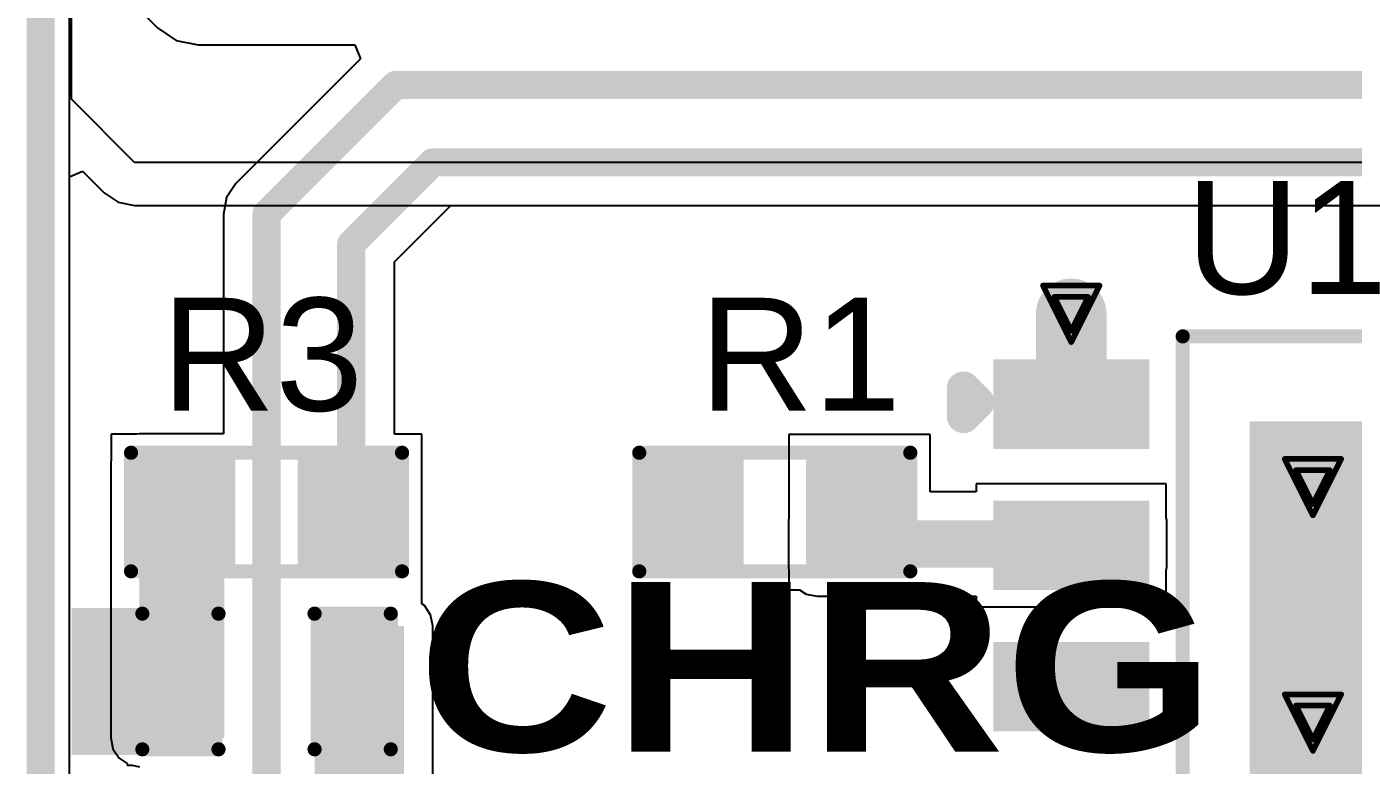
# Model space of a CAD drawing. Header units: inches. Extents: x -1 to 208, y -10 to 150.
# Drawn here: x -0.13 to 11.81, y 15.42 to 22.07 of the extents above; entities that cross this region are included whole.
import ezdxf

# ---------------------------------------------------------------- set-up
doc = ezdxf.new("R2010")
doc.units = ezdxf.units.IN
for name, color, linetype in [('Board Outline', 216, 'Continuous'), ('Bottom Layer', 5, 'Continuous'), ('Drill Drawing', 1, 'Continuous'), ('Top Layer', 1, 'Continuous'), ('Top Overlay', 2, 'Continuous'), ('Top Paste', 8, 'Continuous'), ('Top Solder', 216, 'Continuous'), ('Via Holes', 16, 'Continuous')]:
    doc.layers.add(name, color=color, linetype=linetype)
doc.styles.add('Arial', font='', dxfattribs={"height": 0.2})
doc.styles.add('Arial Black_Bold', font='', dxfattribs={"height": 0.2})
doc.styles.get('Arial').set_extended_font_data('Arial')
doc.styles.get('Arial Black_Bold').set_extended_font_data('Arial Black', bold=True)

# ---------------------------------------------------------------- blocks, each defined once
blk = doc.blocks.new('ESOP_8_15')
at = {"layer": 'Top Layer'}
for points in [[(-3.509, 2.205), (-2.309, 2.205), (-2.309, 1.605), (-3.509, 1.605)], [(2.309, 2.205), (3.509, 2.205), (3.509, 1.605), (2.309, 1.605)], [(-1.2, 1.65), (1.2, 1.65), (1.2, -1.65), (-1.2, -1.65)], [(-3.509, 0.935), (-2.309, 0.935), (-2.309, 0.335), (-3.509, 0.335)], [(2.309, 0.935), (3.509, 0.935), (3.509, 0.335), (2.309, 0.335)], [(-3.509, -0.335), (-2.309, -0.335), (-2.309, -0.935), (-3.509, -0.935)], [(2.309, -0.335), (3.509, -0.335), (3.509, -0.935), (2.309, -0.935)], [(-3.509, -1.605), (-2.309, -1.605), (-2.309, -2.205), (-3.509, -2.205)], [(2.309, -1.605), (3.509, -1.605), (3.509, -2.205), (2.309, -2.205)]]:
    blk.add_hatch(color=1, dxfattribs=at).paths.add_polyline_path(points)
at = {"layer": 'Top Paste'}
for points in [[(-3.509, 2.205), (-2.309, 2.205), (-2.309, 1.605), (-3.509, 1.605)], [(2.309, 2.205), (3.509, 2.205), (3.509, 1.605), (2.309, 1.605)], [(-1.2, 1.65), (1.2, 1.65), (1.2, -1.65), (-1.2, -1.65)], [(-3.509, 0.935), (-2.309, 0.935), (-2.309, 0.335), (-3.509, 0.335)], [(2.309, 0.935), (3.509, 0.935), (3.509, 0.335), (2.309, 0.335)], [(-3.509, -0.335), (-2.309, -0.335), (-2.309, -0.935), (-3.509, -0.935)], [(2.309, -0.335), (3.509, -0.335), (3.509, -0.935), (2.309, -0.935)], [(-3.509, -1.605), (-2.309, -1.605), (-2.309, -2.205), (-3.509, -2.205)], [(2.309, -1.605), (3.509, -1.605), (3.509, -2.205), (2.309, -2.205)]]:
    blk.add_hatch(color=8, dxfattribs=at).paths.add_polyline_path(points)
at = {"layer": 'Top Solder'}
for points in [[(-3.61, 2.307), (-2.207, 2.307), (-2.207, 1.503), (-3.61, 1.503)], [(2.207, 2.307), (3.61, 2.307), (3.61, 1.503), (2.207, 1.503)], [(-1.302, 1.752), (1.302, 1.752), (1.302, -1.752), (-1.302, -1.752)], [(-3.61, 1.037), (-2.207, 1.037), (-2.207, 0.233), (-3.61, 0.233)], [(2.207, 1.037), (3.61, 1.037), (3.61, 0.233), (2.207, 0.233)], [(-3.61, -0.233), (-2.207, -0.233), (-2.207, -1.037), (-3.61, -1.037)], [(2.207, -0.233), (3.61, -0.233), (3.61, -1.037), (2.207, -1.037)], [(-3.61, -1.503), (-2.207, -1.503), (-2.207, -2.307), (-3.61, -2.307)], [(2.207, -1.503), (3.61, -1.503), (3.61, -2.307), (2.207, -2.307)]]:
    blk.add_hatch(color=216, dxfattribs=at).paths.add_polyline_path(points)
at = {"layer": 'Top Overlay'}
for points in [[(-1.905, -2.515, 0.127, 0.127, 0), (-1.905, 2.515, 0.127, 0.127, 0)], [(-1.905, 2.515, 0.127, 0.127, 0), (1.854, 2.515, 0.127, 0.127, 0)], [(1.854, -2.515, 0.127, 0.127, 0), (1.854, 2.515, 0.127, 0.127, 0)], [(-3.877, 1.795, 0.3, 0.3, 0), (-3.877, 2.049, 0.3, 0.3, 0)], [(-3.877, 2.049, 0.3, 0.3, 0), (-3.75, 1.922, 0.3, 0.3, 0)], [(-3.877, 1.795, 0.3, 0.3, 0), (-3.75, 1.922, 0.3, 0.3, 0)], [(-1.905, -2.515, 0.127, 0.127, 0), (1.854, -2.515, 0.127, 0.127, 0)]]:
    blk.add_lwpolyline(points, format="xyseb", dxfattribs=at)
for points in [[(-1.937, 2.515, 0.0635, 0.0635, 1), (-1.873, 2.515, 0.0635, 0.0635, 1)], [(-1.937, 2.515, 0.0635, 0.0635, 1), (-1.873, 2.515, 0.0635, 0.0635, 1)], [(1.822, 2.515, 0.0635, 0.0635, 1), (1.886, 2.515, 0.0635, 0.0635, 1)], [(1.822, 2.515, 0.0635, 0.0635, 1), (1.886, 2.515, 0.0635, 0.0635, 1)], [(-3.952, 2.049, 0.15, 0.15, 1), (-3.802, 2.049, 0.15, 0.15, 1)], [(-3.952, 2.049, 0.15, 0.15, 1), (-3.802, 2.049, 0.15, 0.15, 1)], [(-3.825, 1.922, 0.15, 0.15, 1), (-3.675, 1.922, 0.15, 0.15, 1)], [(-3.825, 1.922, 0.15, 0.15, 1), (-3.675, 1.922, 0.15, 0.15, 1)], [(-3.952, 1.795, 0.15, 0.15, 1), (-3.802, 1.795, 0.15, 0.15, 1)], [(-3.952, 1.795, 0.15, 0.15, 1), (-3.802, 1.795, 0.15, 0.15, 1)], [(-1.937, -2.515, 0.0635, 0.0635, 1), (-1.873, -2.515, 0.0635, 0.0635, 1)], [(-1.937, -2.515, 0.0635, 0.0635, 1), (-1.873, -2.515, 0.0635, 0.0635, 1)], [(1.822, -2.515, 0.0635, 0.0635, 1), (1.886, -2.515, 0.0635, 0.0635, 1)], [(1.822, -2.515, 0.0635, 0.0635, 1), (1.886, -2.515, 0.0635, 0.0635, 1)]]:
    blk.add_lwpolyline(points, format="xyseb", close=True, dxfattribs=at)
blk = doc.blocks.new('R___0603_75')
at = {"layer": 'Top Layer'}
for points in [[(-0.381, 0.4445), (-0.381, -0.4445), (-1.143, -0.4445), (-1.143, 0.4445)], [(1.143, 0.4445), (1.143, -0.4445), (0.381, -0.4445), (0.381, 0.4445)]]:
    blk.add_hatch(color=1, dxfattribs=at).paths.add_polyline_path(points)
at = {"layer": 'Top Paste'}
for points in [[(-0.381, 0.4445), (-0.381, -0.4445), (-1.143, -0.4445), (-1.143, 0.4445)], [(1.143, 0.4445), (1.143, -0.4445), (0.381, -0.4445), (0.381, 0.4445)]]:
    blk.add_hatch(color=8, dxfattribs=at).paths.add_polyline_path(points)
at = {"layer": 'Top Solder'}
for points in [[(-0.2794, 0.5461), (-0.2794, -0.5461), (-1.2446, -0.5461), (-1.2446, 0.5461)], [(1.2446, 0.5461), (1.2446, -0.5461), (0.2794, -0.5461), (0.2794, 0.5461)]]:
    blk.add_hatch(color=216, dxfattribs=at).paths.add_polyline_path(points)
at = {"layer": 'Top Overlay'}
for points in [[(-1.2192, 0.5334, 0.127, 0.127, 0), (1.2192, 0.5334, 0.127, 0.127, 0)], [(-1.2192, -0.5334, 0.127, 0.127, 0), (-1.2192, 0.5334, 0.127, 0.127, 0)], [(1.2192, -0.5334, 0.127, 0.127, 0), (1.2192, 0.5334, 0.127, 0.127, 0)], [(-1.2192, -0.5334, 0.127, 0.127, 0), (1.2192, -0.5334, 0.127, 0.127, 0)]]:
    blk.add_lwpolyline(points, format="xyseb", dxfattribs=at)
for points in [[(-1.25095, 0.5334, 0.0635, 0.0635, 1), (-1.18745, 0.5334, 0.0635, 0.0635, 1)], [(-1.25095, 0.5334, 0.0635, 0.0635, 1), (-1.18745, 0.5334, 0.0635, 0.0635, 1)], [(1.18745, 0.5334, 0.0635, 0.0635, 1), (1.25095, 0.5334, 0.0635, 0.0635, 1)], [(1.18745, 0.5334, 0.0635, 0.0635, 1), (1.25095, 0.5334, 0.0635, 0.0635, 1)], [(-1.25095, -0.5334, 0.0635, 0.0635, 1), (-1.18745, -0.5334, 0.0635, 0.0635, 1)], [(-1.25095, -0.5334, 0.0635, 0.0635, 1), (-1.18745, -0.5334, 0.0635, 0.0635, 1)], [(1.18745, -0.5334, 0.0635, 0.0635, 1), (1.25095, -0.5334, 0.0635, 0.0635, 1)], [(1.18745, -0.5334, 0.0635, 0.0635, 1), (1.25095, -0.5334, 0.0635, 0.0635, 1)]]:
    blk.add_lwpolyline(points, format="xyseb", close=True, dxfattribs=at)
blk = doc.blocks.new('R___0603_77')
at = {"layer": 'Top Layer'}
for points in [[(-0.381, 0.4445), (-0.381, -0.4445), (-1.143, -0.4445), (-1.143, 0.4445)], [(1.143, 0.4445), (1.143, -0.4445), (0.381, -0.4445), (0.381, 0.4445)]]:
    blk.add_hatch(color=1, dxfattribs=at).paths.add_polyline_path(points)
at = {"layer": 'Top Paste'}
for points in [[(-0.381, 0.4445), (-0.381, -0.4445), (-1.143, -0.4445), (-1.143, 0.4445)], [(1.143, 0.4445), (1.143, -0.4445), (0.381, -0.4445), (0.381, 0.4445)]]:
    blk.add_hatch(color=8, dxfattribs=at).paths.add_polyline_path(points)
at = {"layer": 'Top Solder'}
for points in [[(-0.2794, 0.5461), (-0.2794, -0.5461), (-1.2446, -0.5461), (-1.2446, 0.5461)], [(1.2446, 0.5461), (1.2446, -0.5461), (0.2794, -0.5461), (0.2794, 0.5461)]]:
    blk.add_hatch(color=216, dxfattribs=at).paths.add_polyline_path(points)
at = {"layer": 'Top Overlay'}
for points in [[(-1.2192, 0.5334, 0.127, 0.127, 0), (-1.2192, -0.5334, 0.127, 0.127, 0)], [(1.2192, 0.5334, 0.127, 0.127, 0), (-1.2192, 0.5334, 0.127, 0.127, 0)], [(1.2192, 0.5334, 0.127, 0.127, 0), (1.2192, -0.5334, 0.127, 0.127, 0)], [(1.2192, -0.5334, 0.127, 0.127, 0), (-1.2192, -0.5334, 0.127, 0.127, 0)]]:
    blk.add_lwpolyline(points, format="xyseb", dxfattribs=at)
for points in [[(-1.25095, 0.5334, 0.0635, 0.0635, 1), (-1.18745, 0.5334, 0.0635, 0.0635, 1)], [(-1.25095, 0.5334, 0.0635, 0.0635, 1), (-1.18745, 0.5334, 0.0635, 0.0635, 1)], [(1.18745, 0.5334, 0.0635, 0.0635, 1), (1.25095, 0.5334, 0.0635, 0.0635, 1)], [(1.18745, 0.5334, 0.0635, 0.0635, 1), (1.25095, 0.5334, 0.0635, 0.0635, 1)], [(-1.25095, -0.5334, 0.0635, 0.0635, 1), (-1.18745, -0.5334, 0.0635, 0.0635, 1)], [(-1.25095, -0.5334, 0.0635, 0.0635, 1), (-1.18745, -0.5334, 0.0635, 0.0635, 1)], [(1.18745, -0.5334, 0.0635, 0.0635, 1), (1.25095, -0.5334, 0.0635, 0.0635, 1)], [(1.18745, -0.5334, 0.0635, 0.0635, 1), (1.25095, -0.5334, 0.0635, 0.0635, 1)]]:
    blk.add_lwpolyline(points, format="xyseb", close=True, dxfattribs=at)
blk = doc.blocks.new('LED_0603_83')
at = {"layer": 'Top Layer'}
for points in [[(-1, 0.5), (-0.5, 0.5), (-0.5, -0.5), (-1, -0.5)], [(0.5, 0.5), (1, 0.5), (1, -0.5), (0.5, -0.5)]]:
    blk.add_hatch(color=1, dxfattribs=at).paths.add_polyline_path(points)
at = {"layer": 'Top Overlay'}
blk.add_hatch(color=2, dxfattribs=at).paths.add_polyline_path([(1.118, -0.66), (1.753, -0.66), (1.753, 0.66), (1.118, 0.66)])
at = {"layer": 'Top Paste'}
for points in [[(-1, 0.5), (-0.5, 0.5), (-0.5, -0.5), (-1, -0.5)], [(0.5, 0.5), (1, 0.5), (1, -0.5), (0.5, -0.5)]]:
    blk.add_hatch(color=8, dxfattribs=at).paths.add_polyline_path(points)
at = {"layer": 'Top Solder'}
for points in [[(-1.102, 0.602), (-0.398, 0.602), (-0.398, -0.602), (-1.102, -0.602)], [(0.398, 0.602), (1.102, 0.602), (1.102, -0.602), (0.398, -0.602)]]:
    blk.add_hatch(color=216, dxfattribs=at).paths.add_polyline_path(points)
at = {"layer": 'Top Overlay'}
for points in [[(-0.432, 0.61, 0.127, 0.127, 0), (-1.118, 0.61, 0.127, 0.127, 0)], [(-1.118, 0.61, 0.127, 0.127, 0), (-1.118, -0.61, 0.127, 0.127, 0)], [(1.118, 0.61, 0.127, 0.127, 0), (0.432, 0.61, 0.127, 0.127, 0)], [(1.118, 0.61, 0.127, 0.127, 0), (1.118, -0.61, 0.127, 0.127, 0)], [(-0.432, -0.61, 0.127, 0.127, 0), (-1.118, -0.61, 0.127, 0.127, 0)], [(1.118, -0.61, 0.127, 0.127, 0), (0.432, -0.61, 0.127, 0.127, 0)]]:
    blk.add_lwpolyline(points, format="xyseb", dxfattribs=at)
for points in [[(-1.149, 0.61, 0.0635, 0.0635, 1), (-1.086, 0.61, 0.0635, 0.0635, 1)], [(-1.149, 0.61, 0.0635, 0.0635, 1), (-1.086, 0.61, 0.0635, 0.0635, 1)], [(-0.464, 0.61, 0.0635, 0.0635, 1), (-0.4, 0.61, 0.0635, 0.0635, 1)], [(0.4, 0.61, 0.0635, 0.0635, 1), (0.464, 0.61, 0.0635, 0.0635, 1)], [(1.086, 0.61, 0.0635, 0.0635, 1), (1.149, 0.61, 0.0635, 0.0635, 1)], [(1.086, 0.61, 0.0635, 0.0635, 1), (1.149, 0.61, 0.0635, 0.0635, 1)], [(-1.149, -0.61, 0.0635, 0.0635, 1), (-1.086, -0.61, 0.0635, 0.0635, 1)], [(-1.149, -0.61, 0.0635, 0.0635, 1), (-1.086, -0.61, 0.0635, 0.0635, 1)], [(-0.464, -0.61, 0.0635, 0.0635, 1), (-0.4, -0.61, 0.0635, 0.0635, 1)], [(0.4, -0.61, 0.0635, 0.0635, 1), (0.464, -0.61, 0.0635, 0.0635, 1)], [(1.086, -0.61, 0.0635, 0.0635, 1), (1.149, -0.61, 0.0635, 0.0635, 1)], [(1.086, -0.61, 0.0635, 0.0635, 1), (1.149, -0.61, 0.0635, 0.0635, 1)]]:
    blk.add_lwpolyline(points, format="xyseb", close=True, dxfattribs=at)

msp = doc.modelspace()

# ---------------------------------------------------------------- hatches: boundary and pattern name
at = {"layer": 'Bottom Layer'}
h = msp.add_hatch(color=5, dxfattribs=at)
edge = h.paths.add_edge_path()
edge.add_arc((9.271, 19.482), 0.3, 0, 360)
h = msp.add_hatch(color=5, dxfattribs=at)
edge = h.paths.add_edge_path()
edge.add_arc((11.445, 17.923), 0.3, 0, 360)
h = msp.add_hatch(color=5, dxfattribs=at)
edge = h.paths.add_edge_path()
edge.add_arc((11.445, 15.805), 0.3, 0, 360)
at = {"layer": 'Top Layer'}
h = msp.add_hatch(color=1, dxfattribs=at)
edge = h.paths.add_edge_path()
edge.add_arc((9.271, 19.482), 0.3, 0, 360)
h = msp.add_hatch(color=1, dxfattribs=at)
edge = h.paths.add_edge_path()
edge.add_arc((11.445, 17.923), 0.3, 0, 360)
for points in [[(1.651, 18.144), (0.889, 18.144), (0.889, 15.667), (1.651, 15.667)], [(6.985, 17.2), (9.871, 17.2), (9.871, 17.623), (6.985, 17.623)], [(2.464, 13.948), (3.269, 13.948), (3.269, 16.675), (2.464, 16.675)]]:
    msp.add_hatch(color=1, dxfattribs=at).paths.add_polyline_path(points)
h = msp.add_hatch(color=1, dxfattribs=at)
edge = h.paths.add_edge_path()
edge.add_arc((11.445, 15.805), 0.3, 0, 360)
at = {"layer": 'Via Holes'}
h = msp.add_hatch(color=7, dxfattribs=at)
edge = h.paths.add_edge_path()
edge.add_arc((9.271, 19.482), 0.15, 0, 360)
h = msp.add_hatch(color=7, dxfattribs=at)
edge = h.paths.add_edge_path()
edge.add_arc((11.445, 17.923), 0.15, 0, 360)
h = msp.add_hatch(color=7, dxfattribs=at)
edge = h.paths.add_edge_path()
edge.add_arc((11.445, 15.805), 0.15, 0, 360)

# ---------------------------------------------------------------- linework, layer by layer
at = {"layer": 'Board Outline'}
msp.add_lwpolyline([(0, 1.2, 0.254, 0.254, 0), (0, 73.8, 0.254, 0.254, 0)], format="xyseb", dxfattribs=at)
at = {"layer": 'Bottom Layer'}
for p, q in [((0.277, 21.412), (0.277, 70.387)), ((0.845, 20.844), (0.277, 21.412)), ((17.514, 20.844), (0.845, 20.844)), ((0.259, 20.715), (0.376, 20.764)), ((0.259, 4.259), (0.259, 20.715)), ((0.376, 20.764), (0.571, 20.569)), ((0.571, 20.569), (0.697, 20.485)), ((0.697, 20.485), (0.845, 20.456)), ((0.845, 20.456), (15.057, 20.456))]:
    msp.add_line(p, q, dxfattribs=at)
at = {"layer": 'Drill Drawing'}
for points in [[(9.017, 19.736, 0.0508, 0.0508, 0), (9.525, 19.736, 0.0508, 0.0508, 0)], [(9.017, 19.736, 0.0508, 0.0508, 0), (9.271, 19.228, 0.0508, 0.0508, 0)], [(9.271, 19.228, 0.0508, 0.0508, 0), (9.525, 19.736, 0.0508, 0.0508, 0)], [(9.119, 19.634, 0.0508, 0.0508, 0), (9.423, 19.634, 0.0508, 0.0508, 0)], [(9.119, 19.634, 0.0508, 0.0508, 0), (9.271, 19.329, 0.0508, 0.0508, 0)], [(9.271, 19.329, 0.0508, 0.0508, 0), (9.423, 19.634, 0.0508, 0.0508, 0)], [(11.191, 18.177, 0.0508, 0.0508, 0), (11.699, 18.177, 0.0508, 0.0508, 0)], [(11.191, 18.177, 0.0508, 0.0508, 0), (11.445, 17.669, 0.0508, 0.0508, 0)], [(11.445, 17.669, 0.0508, 0.0508, 0), (11.699, 18.177, 0.0508, 0.0508, 0)], [(11.293, 18.075, 0.0508, 0.0508, 0), (11.598, 18.075, 0.0508, 0.0508, 0)], [(11.293, 18.075, 0.0508, 0.0508, 0), (11.445, 17.77, 0.0508, 0.0508, 0)], [(11.445, 17.77, 0.0508, 0.0508, 0), (11.598, 18.075, 0.0508, 0.0508, 0)], [(11.191, 16.059, 0.0508, 0.0508, 0), (11.699, 16.059, 0.0508, 0.0508, 0)], [(11.191, 16.059, 0.0508, 0.0508, 0), (11.445, 15.551, 0.0508, 0.0508, 0)], [(11.445, 15.551, 0.0508, 0.0508, 0), (11.699, 16.059, 0.0508, 0.0508, 0)], [(11.293, 15.958, 0.0508, 0.0508, 0), (11.598, 15.958, 0.0508, 0.0508, 0)], [(11.293, 15.958, 0.0508, 0.0508, 0), (11.445, 15.653, 0.0508, 0.0508, 0)], [(11.445, 15.653, 0.0508, 0.0508, 0), (11.598, 15.958, 0.0508, 0.0508, 0)]]:
    msp.add_lwpolyline(points, format="xyseb", dxfattribs=at)
for points in [[(9.004, 19.736, 0.0254, 0.0254, 1), (9.03, 19.736, 0.0254, 0.0254, 1)], [(9.004, 19.736, 0.0254, 0.0254, 1), (9.03, 19.736, 0.0254, 0.0254, 1)], [(9.512, 19.736, 0.0254, 0.0254, 1), (9.538, 19.736, 0.0254, 0.0254, 1)], [(9.512, 19.736, 0.0254, 0.0254, 1), (9.538, 19.736, 0.0254, 0.0254, 1)], [(9.106, 19.634, 0.0254, 0.0254, 1), (9.131, 19.634, 0.0254, 0.0254, 1)], [(9.106, 19.634, 0.0254, 0.0254, 1), (9.131, 19.634, 0.0254, 0.0254, 1)], [(9.411, 19.634, 0.0254, 0.0254, 1), (9.436, 19.634, 0.0254, 0.0254, 1)], [(9.411, 19.634, 0.0254, 0.0254, 1), (9.436, 19.634, 0.0254, 0.0254, 1)], [(9.258, 19.329, 0.0254, 0.0254, 1), (9.284, 19.329, 0.0254, 0.0254, 1)], [(9.258, 19.329, 0.0254, 0.0254, 1), (9.284, 19.329, 0.0254, 0.0254, 1)], [(9.258, 19.228, 0.0254, 0.0254, 1), (9.284, 19.228, 0.0254, 0.0254, 1)], [(9.258, 19.228, 0.0254, 0.0254, 1), (9.284, 19.228, 0.0254, 0.0254, 1)], [(11.179, 18.177, 0.0254, 0.0254, 1), (11.204, 18.177, 0.0254, 0.0254, 1)], [(11.179, 18.177, 0.0254, 0.0254, 1), (11.204, 18.177, 0.0254, 0.0254, 1)], [(11.687, 18.177, 0.0254, 0.0254, 1), (11.712, 18.177, 0.0254, 0.0254, 1)], [(11.687, 18.177, 0.0254, 0.0254, 1), (11.712, 18.177, 0.0254, 0.0254, 1)], [(11.28, 18.075, 0.0254, 0.0254, 1), (11.306, 18.075, 0.0254, 0.0254, 1)], [(11.28, 18.075, 0.0254, 0.0254, 1), (11.306, 18.075, 0.0254, 0.0254, 1)], [(11.585, 18.075, 0.0254, 0.0254, 1), (11.61, 18.075, 0.0254, 0.0254, 1)], [(11.585, 18.075, 0.0254, 0.0254, 1), (11.61, 18.075, 0.0254, 0.0254, 1)], [(11.433, 17.77, 0.0254, 0.0254, 1), (11.458, 17.77, 0.0254, 0.0254, 1)], [(11.433, 17.77, 0.0254, 0.0254, 1), (11.458, 17.77, 0.0254, 0.0254, 1)], [(11.433, 17.669, 0.0254, 0.0254, 1), (11.458, 17.669, 0.0254, 0.0254, 1)], [(11.433, 17.669, 0.0254, 0.0254, 1), (11.458, 17.669, 0.0254, 0.0254, 1)], [(11.179, 16.059, 0.0254, 0.0254, 1), (11.204, 16.059, 0.0254, 0.0254, 1)], [(11.179, 16.059, 0.0254, 0.0254, 1), (11.204, 16.059, 0.0254, 0.0254, 1)], [(11.687, 16.059, 0.0254, 0.0254, 1), (11.712, 16.059, 0.0254, 0.0254, 1)], [(11.687, 16.059, 0.0254, 0.0254, 1), (11.712, 16.059, 0.0254, 0.0254, 1)], [(11.28, 15.958, 0.0254, 0.0254, 1), (11.306, 15.958, 0.0254, 0.0254, 1)], [(11.28, 15.958, 0.0254, 0.0254, 1), (11.306, 15.958, 0.0254, 0.0254, 1)], [(11.585, 15.958, 0.0254, 0.0254, 1), (11.61, 15.958, 0.0254, 0.0254, 1)], [(11.585, 15.958, 0.0254, 0.0254, 1), (11.61, 15.958, 0.0254, 0.0254, 1)], [(11.433, 15.653, 0.0254, 0.0254, 1), (11.458, 15.653, 0.0254, 0.0254, 1)], [(11.433, 15.653, 0.0254, 0.0254, 1), (11.458, 15.653, 0.0254, 0.0254, 1)], [(11.433, 15.551, 0.0254, 0.0254, 1), (11.458, 15.551, 0.0254, 0.0254, 1)], [(11.433, 15.551, 0.0254, 0.0254, 1), (11.458, 15.551, 0.0254, 0.0254, 1)]]:
    msp.add_lwpolyline(points, format="xyseb", close=True, dxfattribs=at)
at = {"layer": 'Top Layer'}
for p, q in [((0.259, 4.259), (0.259, 22.706)), ((0.442, 22.662), (1.05, 22.053)), ((1.05, 22.053), (1.218, 21.941)), ((1.218, 21.941), (1.416, 21.902)), ((1.416, 21.902), (2.826, 21.902)), ((2.826, 21.902), (2.878, 21.775)), ((2.878, 21.775), (1.757, 20.654)), ((1.757, 20.654), (1.673, 20.528)), ((1.673, 20.528), (1.644, 20.379)), ((3.182, 19.95), (3.689, 20.456)), ((3.689, 20.456), (14.124, 20.456)), ((1.644, 20.379), (1.644, 18.403)), ((3.182, 18.398), (3.182, 19.95)), ((0.864, 18.398), (0.635, 18.398)), ((0.635, 18.398), (0.635, 18.169)), ((0.889, 18.403), (0.864, 18.398)), ((1.644, 18.403), (0.889, 18.403)), ((3.429, 18.398), (3.182, 18.398)), ((3.429, 17.001), (3.429, 18.398)), ((8.001, 18.397), (6.731, 18.397)), ((6.731, 18.397), (6.731, 17.649)), ((8.001, 17.882), (8.001, 18.397)), ((0.635, 18.169), (0.63, 18.144)), ((0.63, 18.144), (0.63, 15.667)), ((10.125, 17.953), (8.417, 17.953)), ((8.417, 17.953), (8.417, 17.882)), ((10.125, 17.649), (10.125, 17.953)), ((8.417, 17.882), (8.001, 17.882)), ((6.731, 17.649), (6.726, 17.623)), ((6.726, 17.623), (6.726, 17.2)), ((10.13, 17.623), (10.125, 17.649)), ((10.13, 17.2), (10.13, 17.623)), ((6.726, 17.2), (6.731, 17.175)), ((10.125, 17.175), (10.13, 17.2)), ((6.731, 17.175), (6.731, 17)), ((10.125, 16.845), (10.125, 17.175)), ((3.429, 16.874), (3.429, 17.001)), ((3.429, 17.001), (3.429, 17.001)), ((6.731, 17), (6.826, 17)), ((6.826, 17), (6.886, 16.961)), ((6.886, 16.961), (6.985, 16.941)), ((3.452, 16.858), (3.429, 16.874)), ((3.508, 16.774), (3.452, 16.858)), ((6.985, 16.941), (8.417, 16.941)), ((8.417, 16.941), (8.417, 16.845)), ((8.417, 16.845), (10.125, 16.845)), ((3.528, 16.675), (3.508, 16.774)), ((3.528, 15.312), (3.528, 16.675)), ((0.63, 15.667), (0.65, 15.568)), ((0.65, 15.568), (0.706, 15.484)), ((0.706, 15.484), (0.778, 15.436)), ((0.778, 15.436), (0.778, 15.421)), ((0.778, 15.421), (0.824, 15.421)), ((0.824, 15.421), (0.889, 15.408))]:
    msp.add_line(p, q, dxfattribs=at)
for points in [[(2.032, 20.379, 0.254, 0.254, 0), (3.193, 21.54, 0.254, 0.254, 0)], [(3.193, 21.54, 0.254, 0.254, 0), (17.174, 21.54, 0.254, 0.254, 0)], [(2.794, 20.111, 0.254, 0.254, 0), (3.528, 20.844, 0.254, 0.254, 0)], [(3.528, 20.844, 0.254, 0.254, 0), (16.861, 20.844, 0.254, 0.254, 0)], [(2.032, 13.775, 0.254, 0.254, 0), (2.032, 20.379, 0.254, 0.254, 0)], [(2.794, 17.699, 0.254, 0.254, 0), (2.794, 20.111, 0.254, 0.254, 0)], [(9.271, 18.745, 0.635, 0.635, 0), (9.271, 19.482, 0.635, 0.635, 0)]]:
    msp.add_lwpolyline(points, format="xyseb", dxfattribs=at)
for points in [[(3.13, 21.54, 0.127, 0.127, 1), (3.257, 21.54, 0.127, 0.127, 1)], [(3.13, 21.54, 0.127, 0.127, 1), (3.257, 21.54, 0.127, 0.127, 1)], [(3.464, 20.844, 0.127, 0.127, 1), (3.591, 20.844, 0.127, 0.127, 1)], [(3.464, 20.844, 0.127, 0.127, 1), (3.591, 20.844, 0.127, 0.127, 1)], [(1.968, 20.379, 0.127, 0.127, 1), (2.095, 20.379, 0.127, 0.127, 1)], [(1.968, 20.379, 0.127, 0.127, 1), (2.095, 20.379, 0.127, 0.127, 1)], [(2.731, 20.111, 0.127, 0.127, 1), (2.857, 20.111, 0.127, 0.127, 1)], [(2.731, 20.111, 0.127, 0.127, 1), (2.857, 20.111, 0.127, 0.127, 1)], [(9.112, 19.482, 0.318, 0.318, 1), (9.429, 19.482, 0.318, 0.318, 1)], [(9.112, 18.745, 0.318, 0.318, 1), (9.429, 18.745, 0.318, 0.318, 1)], [(2.731, 17.699, 0.127, 0.127, 1), (2.857, 17.699, 0.127, 0.127, 1)]]:
    msp.add_lwpolyline(points, format="xyseb", close=True, dxfattribs=at)

# ---------------------------------------------------------------- block references
for name, p in [('ESOP_8_15', (12.179, 16.764)), ('R___0603_75', (2.032, 17.699))]:
    msp.add_blockref(name, p)
at = {"rotation": 180}
for name, p in [('R___0603_77', (6.604, 17.699)), ('LED_0603_83', (2.032, 16.175))]:
    msp.add_blockref(name, p, dxfattribs=at)

# ---------------------------------------------------------------- texts
at = {"layer": 'Top Overlay', "style": 'Arial'}
for s, p in [('U1', (10.302, 19.659)), ('R3', (1.087, 18.61)), ('R1', (5.927, 18.61))]:
    msp.add_text(s, height=1.016, dxfattribs=at).set_placement(p)
at = {"layer": 'Top Overlay', "style": 'Arial Black_Bold'}
msp.add_text('CHRG', height=1.524, rotation=360, dxfattribs=at).set_placement((3.392, 15.545))

doc.saveas('drawing.dxf')
